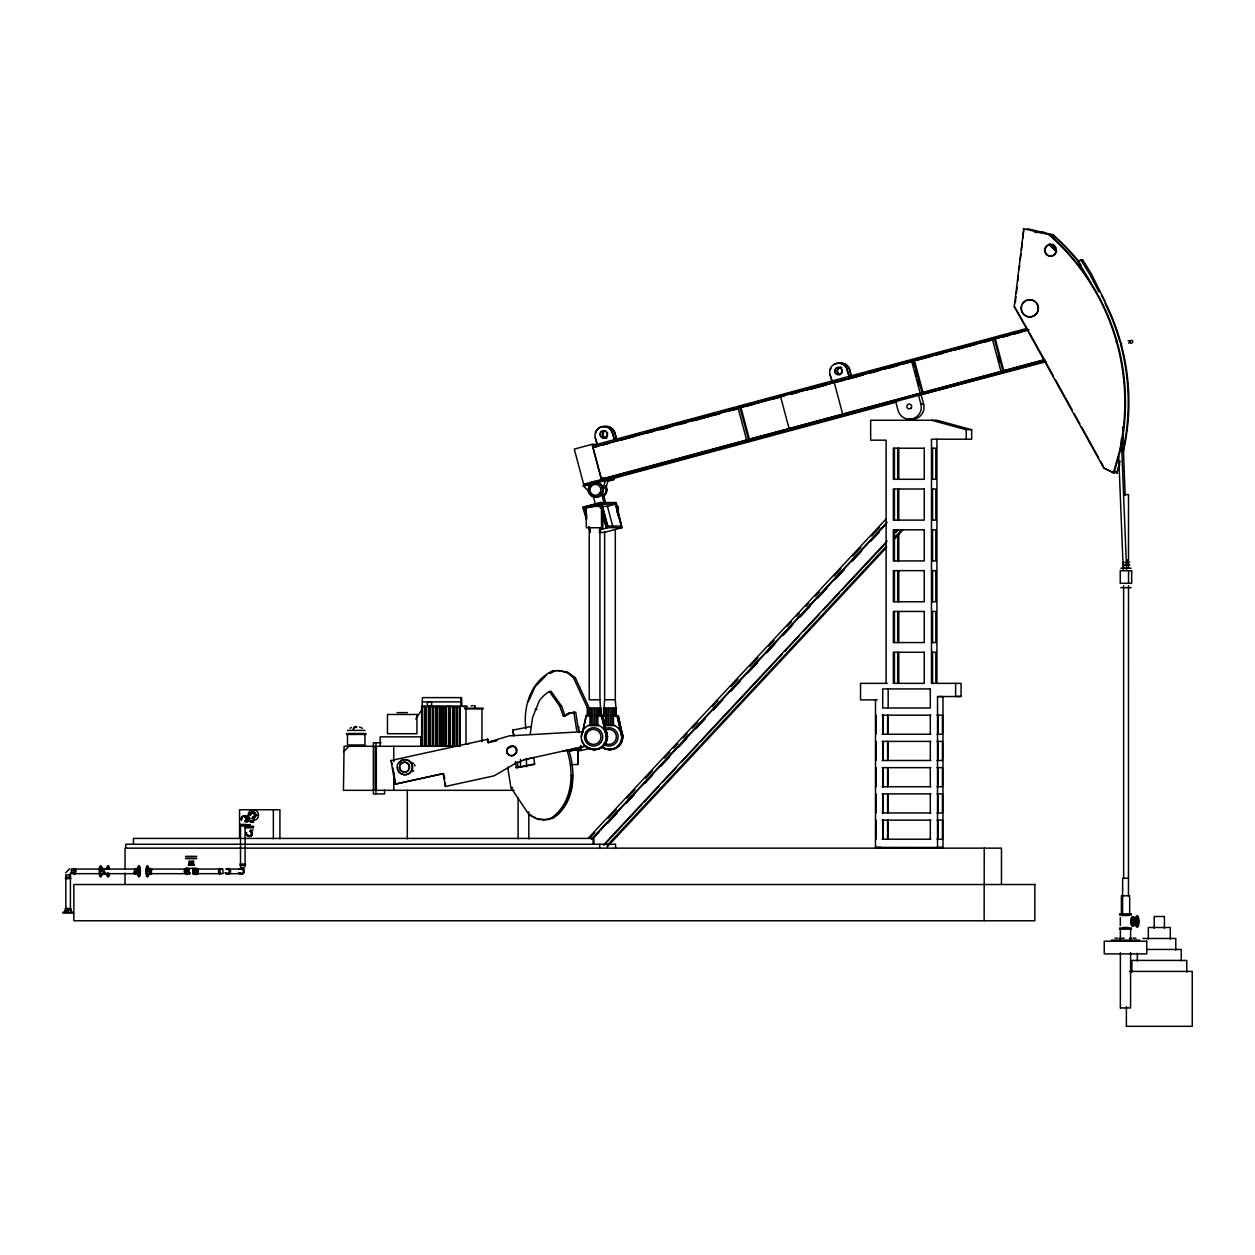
<?xml version="1.0" encoding="UTF-8"?>
<svg xmlns="http://www.w3.org/2000/svg" width="1255" height="1255" viewBox="0 0 1255 1255"><rect width="100%" height="100%" fill="white"/><g stroke="black" fill="none" stroke-linecap="round" stroke-linejoin="round"><path stroke-width="1.5" d="M525.892 728.92C522.88 707.193 530.74 681.449 551.745 671.472A22.449 22.292 -90 0 1 557.816 670.594L567.542 672.053L575.339 677.731L589.128 707.757L589.081 715.334M577.912 749.361L577.802 764.468L578.194 749.361M578.79 732.669L578.837 726.614M587.246 715.334L587.293 707.757L573.504 677.731L567.511 672.884L559.856 670.672M580.798 745.282L581.332 748.78L567.291 751.227C574.398 773.645 572.468 803.012 551.745 817.711A22.449 22.292 -90 0 1 545.894 819.562L543.87 819.813M187.058 872.005L187.952 868.915L186.273 868.131C184.265 868.727 185.411 876.398 186.352 872.664M194.572 870.594L194.635 872.664M197.553 871.299L197.364 872.57M1135.069 921.641L1135.006 922.456L1134.52 919.648L1133.689 923.225L1133.798 919.648L1134.191 921.939M74.578 870.264L75.175 874.249L75.771 870.264M75.692 871.378L75.175 873.684L74.657 871.378M184.501 871.158L184.516 869.841M422.198 706.141L422.402 697.623L461.589 697.623L461.809 706.141M421.664 746.286L421.664 706.141L460.805 706.141L461.009 697.623M530.238 733.861L532.575 717.452L539.321 700.823A33.054 32.834 -90 0 1 549.345 691.489L551.18 691.474L561.597 706.157L565.095 715.915L569.284 713.828M99.898 871.064L100.212 869.244M100.353 871.017L100.886 868.711L102.926 868.711L100.886 867.378L101.326 869.244M104.149 870.28L105.185 874.217L104.793 872.994M135.556 871.017L136.387 868.899M146.631 871.064L146.945 869.244M147.086 871.017L147.604 867.378L148.043 869.244M150.867 870.28L150.82 871.739M150.945 871.064L151.369 868.523L151.933 870.484M1116.37 342.16L1116.856 340.748L1116.73 342.16M67.315 912.385L67.472 910.44L68.162 912.385M68.005 912.385L68.162 910.44M196.674 869.103L197.035 873.935L197.568 870.452M197.27 870.123L197.239 872.147M1121.546 344.592L1121.531 343.101M195.513 870.154L195.529 872.507M185.285 869.935L185.379 873.229M187.168 870.719L188.109 869.04M194.682 870.719L195.011 868.648L196.815 868.789M197.537 872.664L197.6 870.594M1137.391 921.06L1136.983 917.64L1136.104 917.64L1135.649 921.06L1138.646 921.06L1138.207 917.64L1137.312 917.64M1137.626 923.821L1137.626 919.115M1116.997 341.988L1116.887 340.748L1117.374 341.988M184.532 870.562L185.175 869.119M475.112 705.875L475.3 708.181M374.508 790.321L343.446 790.321L344.074 746.286L374.398 746.286M1023.217 228.692L1049.604 234.748A222.151 220.723 -90 0 1 1119.884 452.035L1114.001 473.041L1103.663 467.958L1014.26 306.455L1023.845 228.692L1022.715 238.419M1015.326 302.565L1016.001 296.729M1016.456 292.854L1017.115 287.019M1017.789 281.183L1018.464 275.347M1019.138 269.511L1019.578 265.636M1020.252 259.801L1020.927 253.965M1021.382 250.074L1022.276 242.293M104.259 870.484L104.228 869.621M149.643 870.342L149.988 869.103M149.863 869.621L149.863 873.119M1136.104 925.296C1137.25 916.934 1136.402 930.708 1135.649 921.876L1138.646 921.876L1138.207 925.296L1137.312 925.296M1136.732 920.48L1137.156 917.217L1138.034 917.217L1137.61 920.48L1136.685 920.48L1136.701 916.746L1137.579 920.48M1137.579 922.456L1136.701 926.19L1136.685 922.456L1137.61 922.456L1138.034 925.719L1137.156 925.719L1136.732 922.456M1136.983 925.296L1137.391 921.876M1138.207 917.64L1138.207 925.296M603.467 715.899L604.628 699.741L604.628 531.602M74.688 870.484L74.72 869.338M218.637 870.484L218.903 869.244M188.187 872.664L187.654 874.045L187.215 872.413M190.133 872.774L189.568 874.233L188.909 868.366M194.729 870.186L195.168 869.056M195.702 872.664L194.807 872.884M196.564 869.37L196.564 873.229M196.517 870.06L196.549 868.131M1131.335 919.115L1131.335 923.821M1134.332 920.966L1134.63 923.225L1134.191 920.997M1136.104 917.64L1136.512 920.966L1136.983 917.64M186.964 869.04L186.305 871.864L187.183 872.994M185.426 873.041L187.199 874.468L185.207 871.299L185.96 868.915M195.623 868.131L194.556 871.299L195.168 874.045L197.161 872.9L197.161 869.731M186.273 868.131L185.536 869.166M195.09 869.244L194.572 873.355L196.533 874.468L196.611 873.041M185.662 872.9L185.787 873.935L187.811 872.868L187.199 874.468M250.263 815.075C251.204 809.318 258.169 816.378 252.506 817.381M186.32 872.758L186.273 874.468M103.271 869.103L103.02 871.739M104.322 869.966L104.102 868.523L103.255 868.899M105.153 872.774L104.542 873.496L104.228 871.676M105.247 873.119L104.824 874.217M135.587 869.103L135.462 873.119L136.387 873.841M135.305 872.774L134.583 873.198M135.415 873.119L134.991 874.217L134.489 872.774M136.638 872.994L136.073 874.029L135.556 871.723M148.153 872.994L147.604 875.363L147.086 871.723M151.055 869.966L151.4 869.088M150.678 872.994L149.831 873.496M150.898 873.119L149.972 873.841M151.965 873.119L151.369 874.217L150.945 871.676M582.32 733.344L586.43 715.538M506.706 750.804L507.02 749.423M506.957 750.804L507.271 749.423M516.354 752.341L516.684 749.721M197.412 869.778L197.913 868.711L198.29 870.562M198.18 872.821L197.835 873.935L196.721 873.433M1113.389 473.041L1119.256 452.035A222.151 220.723 -90 0 0 1048.992 234.748L1049.604 234.748M1113.546 471.347L1116.777 473.041L1120.119 461.087M1116.777 473.041L1119.727 464.711M195.215 872.931L194.666 871.299M603.2 487.944L605.522 479.771L608.283 479.771L605.945 487.944L601.474 488.415M186.571 872.9L187.183 868.131M196.69 873.668L196.69 868.931M185.426 869.558L185.693 868.711M186.713 869.605L187.011 872.821M195.529 872.884L195.623 874.468M188.328 872.994L187.826 869.025M1120.323 917.531L1120.323 925.484M528.277 701.702L535.132 686.673M253.714 812.424L253.039 811.091L252.6 812.424L253.714 812.424A2.683 2.604 -90 0 1 255.973 814.73M253.275 812.424L253.714 811.091M184.673 869.574L185.348 869.103M71.284 869.244L71.488 873.684L99.38 873.684M74.798 869.731L75.175 868.491L75.535 869.731M74.092 873.245C72.915 875.535 72.461 868.57 73.904 868.915M135.65 869.244L136.215 872.994M150.882 872.994L150.506 869.072L189.583 869.072M221.021 873.245C219.86 875.535 219.39 868.57 220.833 868.915M222.606 869.244L223.17 872.994M104.338 869.103L105.514 868.899M104.416 869.542L105.012 868.523M1136.528 920.903C1138.771 919.523 1138.771 923.429 1136.528 922.033M1138.238 922.174L1138.238 920.762M65.652 872.852L69.496 868.884M529.657 697.764L531.257 693.937M507.004 749.58L507.648 748.278M507.255 749.58L507.899 748.278M515.742 753.471L516.433 752.2M1099.004 291.991L1089.779 274.359L1080.884 259.863L1080.147 260.491M1104.824 301.043L1091.599 274.265L1082.72 259.879L1081.983 260.491M185.254 873.37L184.422 871.143M415.75 718.99L422.104 709.357M65.433 910.44L64.115 912.385L65.511 910.44L65.433 912.385M536.042 685.716L545.956 675.394L535.916 685.591M398.714 763.369L401.459 760.593A7.593 7.53 -90 0 1 412.77 767.166A7.593 7.53 -90 0 1 401.459 773.739M104.542 869.244L105.64 869.244M104.259 874.013L103.255 873.841M134.834 869.088L134.301 872.46M507.616 748.435L508.793 747.305M507.867 748.435L512.432 746.176M514.848 754.443L516.056 753.345M588.109 838.34L886.312 518.739M589.474 838.34L594.823 832.598M608.204 818.276L616.221 809.679M626.92 798.211L634.952 789.615M645.65 778.147L652.333 770.978M664.366 758.083L669.715 752.341M673.731 748.043L677.731 743.744M683.081 738.018L687.097 733.72M692.446 727.978L697.796 722.253M712.511 706.487L717.844 700.745M731.226 686.422L737.909 679.253M749.941 666.358L757.973 657.761M768.672 646.294L774.021 640.552M787.387 626.229L791.403 621.931M796.752 616.189L799.419 613.334M806.102 606.165L808.785 603.294M815.468 596.125L819.484 591.827M834.183 576.061L840.866 568.892M852.914 555.996L860.93 547.4M871.629 535.932L879.645 527.335M591.623 838.967L887.144 522.237M592.235 838.967L886.406 523.664M592.391 838.967L599.09 831.798M607.106 823.202L616.472 813.162M625.821 803.137L633.853 794.541M643.203 784.5L652.569 774.476M660.601 765.864L669.95 755.839M677.982 747.243L687.332 737.203M695.364 728.606L704.714 718.582M712.746 709.969L722.111 699.945M730.128 691.348L739.493 681.308M747.509 672.711L756.875 662.687M766.225 652.647L775.59 642.623M782.273 635.454L792.972 623.986M799.655 616.817L810.353 605.349M817.052 598.196L826.402 588.156M834.434 579.559L843.784 569.519M851.816 560.922L861.165 550.898M870.531 540.858L878.563 532.261M607.702 823.202L617.068 813.162M626.433 803.137L634.45 794.541M645.148 783.073L651.831 775.904M661.197 765.864L669.213 757.267M678.579 747.243L686.595 738.646M695.96 728.606L705.326 718.582M713.342 709.969L722.707 699.945M730.724 691.348L740.089 681.308M748.106 672.711L757.471 662.687M766.836 652.647L774.853 644.05M782.885 635.454L792.234 625.414M800.266 616.817L809.616 606.793M817.648 598.196L826.998 588.156M835.03 579.559L844.395 569.519M852.412 560.922L861.777 550.898M871.127 540.858L879.159 532.261M603.608 844.897L887.097 541.062M893.78 533.893L897.796 529.594M604.204 844.897L641.65 804.769M644.333 801.898L659.032 786.132M663.048 781.834L676.414 767.495M681.763 761.769L697.811 744.576M700.494 741.705L782.053 654.279M784.736 651.408L799.435 635.658M803.451 631.343L819.499 614.15M823.515 609.852L839.548 592.658M842.231 589.787L886.359 542.489M895.725 532.465L898.392 529.594M607.122 845.525L886.595 545.988M894.627 537.391L901.31 530.222L902.674 530.222L894.658 538.819M607.153 846.952L886.626 547.415M69.229 874.829L71.488 872.523M196.533 874.468L197.161 872.9M343.446 751.839L348.953 746.286M219.358 874.029L218.59 871.378M1128.072 340.764L1130.488 341.344L1128.716 343.195M400.831 760.593L398.086 763.369A7.593 7.53 -90 0 0 403.294 774.633A7.593 7.53 -90 0 0 412.032 765.848A7.593 7.53 -90 0 0 400.831 760.593L401.459 760.593M507.726 767.04L510.895 787.622L529.281 815.044L537.877 819.39L547.729 819.562A22.449 22.292 -90 0 0 553.581 817.711C574.664 803.247 576.123 773.598 569.127 751.227L567.291 751.227M107.726 867.378L105.828 868.711L107.883 868.711M147.604 875.363L149.486 874.029M147.761 875.363L149.643 874.029L147.604 874.029M508.51 747.478L509.907 746.568M513.734 755.165L516.684 752.2L515.868 747.525M1130.206 340.764C1135.461 338.411 1131.665 346.427 1129.61 341.815M1079.786 260.711L1077.982 261.558L1080.837 259.848M1081.292 260.491L1082.673 259.848M533.83 757.565L524.292 759.667L514.048 764.217L494.109 775.841L445.4 786.461L443.156 773.551L395.074 784.171L390.995 760.53L487.787 739.289L488.446 743.133M550.333 673.276L553.596 671.472A22.449 22.292 -90 0 1 555.589 671.001M350.004 728.277L351.447 727.508M549.345 691.474L559.761 706.157L563.26 715.915L568.844 713.138L575.716 712.118L578.806 732.324M509.624 746.741L511.161 746.129M512.479 755.604L514.048 755.039M1029.053 329.563L597.458 445.964L595.262 437.681L597.364 444.333L592.015 444.333L574.288 449.117L583.669 484.32L590.98 484.32M597.035 444.333L1026.355 328.559M616.801 439.752L622.48 438.215M626.261 437.195L641.383 433.116M645.18 432.097L692.462 419.343M696.243 418.323L715.146 413.224M718.927 412.205L734.065 408.126M737.846 407.106L752.969 403.028M756.765 402.008L813.491 386.697M817.272 385.677L826.731 383.136M853.212 375.998L864.554 372.923M868.35 371.904L925.076 356.608M928.857 355.589L976.139 342.835M979.935 341.815L995.058 337.736M998.839 336.716L1017.758 331.618M1021.539 330.598L1027.202 329.061M592.862 447.47L784.359 395.827M791.905 393.788L912.667 361.22L914.158 366.868M914.534 360.718L923.037 392.674L922.048 392.674L913.53 360.718L993.442 339.446M1002.823 370.884L994.321 338.928L1028.222 330.065M593.631 447.47L597.38 446.451M601.129 445.447L608.644 443.423M619.892 440.395L634.889 436.348M646.137 433.32L653.635 431.296M661.134 429.273L672.382 426.229M692.995 420.676L700.494 418.652M704.243 417.633L719.241 413.601M726.739 411.577L737.987 408.534M739.87 408.032L741.721 407.53M745.501 406.51L753.047 404.471M771.919 399.388L779.465 397.349M790.697 394.337L798.337 392.266M805.883 390.227L832.3 383.104M843.611 380.061L858.718 375.982M883.238 369.362L890.783 367.339M902.11 364.279L909.655 362.24M917.17 360.216L932.214 356.169M935.963 355.149L943.478 353.126M954.757 350.082L975.433 344.513M982.947 342.474L990.462 340.45M1001.568 337.454L1008.879 335.477M1014.369 334.003L1021.68 332.042M660.224 429.775L667.723 427.751M678.971 424.723L686.469 422.7M693.968 420.676L708.981 416.629M712.73 415.625L720.229 413.601M731.477 410.558L738.975 408.534M810.652 389.207L825.743 385.144M837.054 382.085L844.615 380.061M848.38 379.041L863.471 374.963M871.017 372.923L878.578 370.9M889.889 367.841L897.435 365.801M597.458 445.964L592.627 445.964L601.145 477.904L605.977 477.904L1044.866 359.542M603.247 478.908L747.604 439.987L746.615 439.987L738.097 408.032M749.47 439.485L740.952 407.53L739.964 407.53L748.466 439.485L789.081 428.786M998.196 372.406L789.128 428.755L780.626 396.8M1044.034 360.044L1003.827 370.884L995.309 338.928M583.669 484.32L601.38 479.536L606.4 479.536L1045.18 361.205M1116.448 341.799L1117.279 341.674M589.207 491.709L583.136 485.811L605.522 479.771M587.764 485.309L595.215 483.3M597.082 482.783L606.416 480.273M896.619 402.008L609.146 479.536L614.181 479.536L607.091 481.449M895.694 401.522L898.047 410.401A11.907 11.828 -90 0 0 912.542 418.809A11.907 11.828 -90 0 0 920.903 404.236L918.534 395.356L1046.043 361.722M586.556 519.852L582.728 507.287L600.282 502.549L616.189 502.549L621.931 527.68L604.377 532.418L599.121 532.418M591.042 507.004L600.219 504.526L584.642 508.448L586.838 515.711M606.871 506.471L615.405 504.149L621.256 526.08L607.749 526.08L601.914 504.149L615.405 504.149M599.153 530.049L607.922 527.68L621.931 527.68L615.248 502.549M488.791 742.207L496.337 740.544M489.434 742.207L496.964 740.544M395.074 784.171L443.799 773.551M585.097 746.192L524.292 759.667M562.444 751.243L568.17 749.972M571.982 749.141L575.81 748.294M579.622 747.447L585.348 746.192M577.426 751.243L590.791 748.294M1078.029 261.589L1081.763 267.66A210.275 208.91 90 0 1 1090.721 282.846M574.037 712.464L568.844 713.138M513.672 735.712L512.809 730.112L530.928 726.535M569.127 751.227L581.332 748.78M515.334 761.659L516.244 767.652L534.661 763.95L533.752 757.973M519.931 767.291L534.661 764.326M471.143 705.875L472.555 705.655M510.879 746.301L514.911 746.725M511.177 755.73L512.793 755.494L511.428 755.73M582.963 731.665L509.138 735.869L487.677 742.364L487.787 739.289M570.523 764.734L578.084 764.468M937.532 696.572L942.991 696.572L942.991 847.486L937.532 847.486L937.532 696.572L961.063 696.478L961.063 683.363L931.477 683.363L931.477 439.203L971.684 439.203L971.684 429.728L936.92 420.252L870.656 420.252L870.656 440.176L886.108 440.176L886.108 683.363M1027.233 228.692L1053.008 234.748A222.151 220.723 -90 0 1 1079.363 262.154M1034.889 232.426L1044.819 232.426M1053.008 234.748L1052.38 234.748A222.151 220.723 -90 0 1 1080.994 264.993M1014.26 306.455L1027.108 328.559M912.667 361.22L911.679 361.22L920.182 393.176M847.078 369.77L849.18 376.422L847.078 369.77A8.926 8.863 -90 0 0 836.222 363.448A8.926 8.863 -90 0 0 829.947 374.382L832.049 381.049L829.947 374.382M838.638 363.448A8.926 8.863 -90 0 1 849.51 369.77L851.612 376.422M920.903 404.236L923.649 404.236L921.28 395.356M931.477 420.252L966.24 429.728L971.684 429.728M612.393 433.053L614.495 439.721L612.393 433.053A8.926 8.863 -90 0 0 601.537 426.747A8.926 8.863 -90 0 0 595.262 437.681M614.809 433.053L616.911 439.721L614.809 433.053A8.926 8.863 -90 0 0 603.953 426.747M932.198 448.208L935.822 448.208L935.822 479.3L932.198 479.3M1103.663 467.958L1114.001 473.041M593.913 481.543L594.948 481.543L591.121 482.297M583.136 485.811L585.897 485.811M932.198 489.011L935.822 489.011L935.822 520.119L932.198 520.119M588.438 491.709A7.295 7.248 -90 0 0 600.565 494.988A7.295 7.248 -90 0 0 597.317 482.783A7.295 7.248 -90 0 0 588.438 491.709L588.768 491.709M1123.633 494.627L1128.512 494.627L1128.512 562.444M582.728 507.287L587.183 507.287M585.52 508.448L584.642 508.448L586.493 512.103M932.198 529.83L935.822 529.83L935.822 560.922L932.198 560.922M1122.519 562.444L1123.947 562.444M1124.762 562.444L1129.641 562.444M1122.519 564.875L1123.947 564.875M1124.762 564.875L1129.641 564.875M1120.793 568.217L1131.147 568.217M932.198 570.649L935.822 570.649L935.822 601.741L932.198 601.741M1120.793 587.654L1131.147 587.654M932.198 611.452L935.822 611.452L935.822 642.56L932.198 642.56M932.198 652.271L935.822 652.271L935.822 683.363M551.745 671.472L553.596 671.472M573.504 677.731L575.339 677.731M887.207 683.363L860.522 683.363L860.522 699.882L877.182 699.882M961.063 696.478L955.62 696.478L955.62 683.363M604.628 699.741L615.311 699.741L616.472 715.899M601.082 715.93L599.921 699.772L589.238 699.772L589.238 527.743M422.198 701.89L460.805 701.89M461.385 706.141L467.174 706.141M559.761 706.157L561.597 706.157M429.053 706.643L425.837 706.643L425.837 745.784L429.053 745.784M432.787 706.581L429.461 706.581L429.461 745.846L432.787 745.846M456.585 706.691L453.573 706.691L453.573 745.737L456.585 745.737M460.24 706.706L457.149 706.706L457.149 745.721L460.24 745.721M463.472 706.643L466.672 706.643M587.293 707.757L589.128 707.757M464.899 708.181L483.034 708.181M601.082 708.228L588.077 708.228L588.077 715.93M603.467 708.197L616.472 708.197M464.899 708.918L483.034 708.918M535.116 709.452L536.952 709.452M397.051 712.62L407.342 712.62M882.187 715.177L930.849 715.177M936.999 715.177L942.442 715.177L942.442 734.253L936.999 734.253M602.133 715.428L607.514 715.523M591.827 715.538L586.101 715.538L581.504 736.905M595.639 715.538L601.694 715.538L606.62 736.905L601.365 715.538M617.052 715.648L622.025 737.077L617.052 715.648L611.342 715.57M563.26 715.915L565.095 715.915M588.956 725.563L599.184 725.563M604.439 725.531L614.715 725.531M512.809 730.112L513.954 735.712M347.494 730.379L364.954 730.379M346.506 733.516L365.927 733.516M882.187 734.253L930.849 734.253M346.506 734.442L365.927 734.442M422.323 736.858L380.155 736.858L380.155 746.286M882.187 741.407L930.849 741.407M936.999 741.407L942.442 741.407L942.442 760.483L936.999 760.483M381.128 742.725L373.363 742.725L373.363 793.897L384.579 793.897L384.579 790.101M469.182 743.697L465.982 743.697L465.982 708.918M458.342 746.286L376.343 746.286L376.343 790.321L514.205 790.321M390.995 760.53L392.25 764.17M882.187 760.483L930.849 760.483M516.244 767.652L518.08 767.652L517.17 761.659M882.187 767.652L930.849 767.652M936.999 767.652L942.442 767.652L942.442 786.728L936.999 786.728M571.025 775.559L572.86 775.559M445.4 786.461L445.4 782.775M882.187 786.728L930.849 786.728M510.895 787.622L512.73 787.622M882.187 793.882L930.849 793.882M936.999 793.882L942.442 793.882L942.442 812.958L936.999 812.958M882.187 812.958L930.849 812.958M250.796 814.73L249.494 815.421M529.281 815.044L531.116 815.044M252.6 817.727L253.714 817.727A2.683 2.604 -90 0 0 255.973 815.421M551.745 817.711L553.581 817.711M249.761 818.527L253.165 818.527M253.714 817.727L253.714 819.06L253.039 817.727M882.187 820.127L930.849 820.127M936.999 820.127L942.442 820.127L942.442 839.203L936.999 839.203M249.337 820.786L253.494 820.786M250.231 822.323L253.714 822.323M240.191 824.394L245.4 824.394M245.604 824.755L250.435 824.755M239.972 825.931L245.619 825.931M244.992 826.292L253.714 826.292M245.211 827.829L253.494 827.829M250.608 830.073L253.165 830.073M882.187 839.203L930.849 839.203M875.488 699.882L875.488 847.407L880.932 847.407M185.74 856.428L196.549 856.428M185.74 856.663L196.549 856.663M185.489 858.64L196.8 858.64M239.956 864.13L245.635 864.13M188.14 865.307L194.431 865.307M240.176 865.668L245.415 865.668M240.505 867.911L244.819 867.911M188.14 868.366L194.431 868.366M138.756 868.711L136.717 868.711L138.756 867.378L138.081 871.017L136.199 871.017L138.081 871.723L138.599 875.363L136.717 874.029L138.756 874.029M147.604 868.711L149.643 868.711L147.604 867.378M71.488 869.072L135.854 869.072M193.49 869.072L222.794 869.072M226.951 869.072L242.011 869.072M185.662 869.731L186.571 869.731M195.011 869.699L195.921 869.699M195.011 872.868L195.921 872.868M100.353 873.653L99.898 871.676M135.854 873.684L103.788 873.684L103.553 868.711L103.067 872.46M150.506 873.684L189.583 873.684M193.49 873.684L222.794 873.684M226.951 873.684L242.011 873.684M100.886 874.029L102.926 874.029L100.886 875.363L100.353 871.723M107.883 874.029L105.828 874.029L107.726 875.363M65.495 877.088L70.735 877.088M1128.512 878.265L1122.645 878.327L1122.566 913.75M65.276 878.61L70.955 878.61M65.244 908.51L70.97 908.51M65.244 909.608L70.97 909.608M65.433 909.797L70.798 909.797M70.798 910.44L70.798 912.385L70.704 910.44L72.115 912.385M62.75 912.385L73.48 912.385M62.75 912.934L73.48 912.934M1119.601 913.875L1131.492 913.875M1119.601 915.036L1131.492 915.036M1121.656 915.538L1128.48 915.538M1136.261 917.217L1138.034 917.217M1136.261 925.719L1138.034 925.719M1122.974 927.476L1128.48 927.476M1119.601 927.978L1131.492 927.978M1119.601 929.139L1131.492 929.139M1115.02 938.207L1117.938 938.207M1119.648 938.207L1121.28 938.207M1122.378 938.207L1124.166 938.207M1129.422 938.207L1131.32 938.207M1133.03 938.207L1136.01 938.207M1142.85 938.473L1175.778 938.473L1175.778 950.176M1111.365 940.105L1139.603 940.105M1146.615 949.455L1181.269 949.455L1181.269 960.969M1129.673 971.401L1192.25 971.401L1192.25 1026.308L1126.378 1026.308L1126.378 1006.698M1120.386 1007.938L1130.582 1007.938L1130.598 952.639M875.488 847.407L942.991 847.486M543.682 819.86L537.815 818.872M512.181 746.176L513.703 746.38M511.475 755.604L508.761 755.024M359.463 726.943L362.444 728.277M513.499 746.207L514.848 746.898M508.793 754.898L510.158 755.526M535.979 818.166L532.606 816.252M1114.158 471.347L1117.405 473.041M136.873 874.029L138.756 875.363M514.66 746.725L516.229 748.702M1052.114 244.803L1055.69 248.255M1050.561 244.207L1056.13 249.588M1049.666 244.207L1056.632 250.937M1048.725 244.207L1055.69 250.937M1049.384 244.678L1056.459 251.8M151.4 873.653L150.976 872.256M108.275 873.653L107.93 872.774M515.617 747.525L516.48 748.702M507.397 753.078L509.044 754.898L507.145 753.078M1028.99 331.963L1053.463 376.155M1055.345 379.559L1072.288 410.15M1074.17 413.554L1079.818 423.751M1081.7 427.155L1098.627 457.761M1100.51 461.15L1103.333 466.248M135.289 869.103L134.254 871.739M219.562 869.338L219.107 868.491L218.511 872.476M253.275 817.727L253.714 819.06M516.307 748.545L516.856 749.863M507.02 751.902L507.381 753.22M506.769 751.902L507.13 753.22M600.282 502.549L607.922 527.68L601.239 502.549L583.669 507.287L586.54 518.048M599.325 504.494L600.423 508.118M601.537 511.742L606.494 528.073L602.635 513.577M588.736 527.037L590.368 532.418L588.94 527.037M997.96 356.357L999.451 361.989M992.454 339.446L1000.972 371.386M915.162 370.617L916.668 376.265M917.672 380.014L919.162 385.662M849.51 369.77L851.282 376.422M834.23 382.383L842.733 414.323M605.977 477.904L606.4 479.536M592.015 444.333L601.38 479.536M612.785 526.41L607.436 506.298L586.289 506.534L586.289 527.743L602.871 527.743L602.871 506.534M603.373 494.345L605.804 503.428M601.725 494.345L604.157 503.428M593.411 496.588L595.341 503.851M584.846 510.707L586.791 518.017M589.223 527.163L590.195 530.818M146.819 873.198L146.631 871.676M198.196 869.323L198.368 870.452M487.395 739.289L487.928 742.364M444.113 775.386L444.756 779.088M392.878 767.809L395.717 784.171M573.88 712.118L576.829 731.414M184.579 873.041L184.438 871.817M75.629 869.338L75.661 870.484M134.426 872.256L134.395 873.119M187.121 872.664L187.136 871.299M149.784 872.46L149.737 871.001M1121.342 438.968L1126.598 569.535M1118.723 456.726L1123.272 569.676M1122.566 427.249L1125.17 495.443M1127.633 559.73L1127.774 563.636M506.973 750.663L507.004 752.043M506.722 750.663L506.753 752.043M1186.759 972.06L1186.759 960.42L1131.869 960.42L1131.869 972.06M1170.288 939.117L1170.288 927.492L1148.341 927.492L1148.325 939.117M1164.42 928.276L1164.42 916.511L1154.208 916.511L1154.192 928.276M1137.359 953.298L1137.359 960.969M1130.598 929.139L1130.598 941.203M1129.688 913.875L1129.688 895.819L1121.421 895.819L1121.421 913.875M1128.512 564.405L1128.512 568.295M1128.543 570.711L1128.543 583.277M1128.512 585.85L1128.465 895.819M1123.633 564.405L1123.633 568.295M1123.633 585.85L1123.633 878.265M1120.37 929.139L1120.37 941.203M1120.37 952.639L1120.37 1007.938M1001.459 884.524L1001.459 848.145L125.029 848.145L125.029 869.197M984.234 848.145L984.124 920.762M966.24 429.728L966.24 439.203M938.097 715.177L938.097 734.253M938.097 741.407L938.097 760.483M938.097 767.652L938.097 786.728M938.097 793.882L938.097 812.958M938.097 820.127L938.097 839.203M936.92 439.203L936.92 683.363M932.575 448.208L932.575 479.3M932.575 489.011L932.575 520.119M932.575 529.83L932.575 560.922M932.575 570.649L932.575 601.741M932.575 611.452L932.575 642.56M932.575 652.271L932.575 683.363M930.3 715.177L930.3 734.253M930.3 741.407L930.3 760.483M930.3 767.652L930.3 786.728M930.3 793.882L930.3 812.958M930.3 820.127L930.3 839.203M898.784 448.208L898.784 479.3M898.784 489.011L898.784 520.119M898.784 533.72L898.784 560.922M898.784 570.649L898.784 601.741M898.784 611.452L898.784 642.56M898.784 652.271L898.784 683.363M897.686 448.208L897.686 479.3M897.686 489.011L897.686 520.119M897.686 535.665L897.686 560.922M897.686 570.649L897.686 601.741M897.686 611.452L897.686 642.56M897.686 652.271L897.686 683.363M894.438 448.208L894.438 479.3M894.438 489.011L894.438 520.119M894.438 529.83L894.438 560.922M894.438 570.649L894.438 601.741M894.438 611.452L894.438 642.56M894.438 652.271L894.438 683.363M888.163 688.932L888.163 708.008M888.163 715.177L888.163 734.253M888.163 741.407L888.163 760.483M888.163 767.652L888.163 786.728M888.163 793.882L888.163 812.958M888.163 820.127L888.163 839.203M887.614 715.177L887.614 734.253M887.614 741.407L887.614 760.483M887.614 767.652L887.614 786.728M887.614 793.882L887.614 812.958M887.614 820.127L887.614 839.203M883.269 715.177L883.269 734.253M883.269 741.407L883.269 760.483M883.269 767.652L883.269 786.728M883.269 793.882L883.269 812.958M883.269 820.127L883.269 839.203M882.72 715.177L882.72 734.253M882.72 741.407L882.72 760.483M882.72 767.652L882.72 786.728M882.72 793.882L882.72 812.958M882.72 820.127L882.72 839.203M876.037 715.177L876.037 734.253M876.037 741.407L876.037 760.483M876.037 767.652L876.037 786.728M876.037 793.882L876.037 812.958M876.037 820.127L876.037 839.203M618.26 516.134L618.26 506.502L616.88 506.502L616.88 512.275M616.299 708.197L616.189 715.899M615.703 708.197L615.703 715.899M615.577 848.145L615.577 844.254L125.735 844.254L125.735 848.145M615.311 529.657L615.311 699.741M614.715 708.197L614.715 715.899M613.413 708.197L613.413 725.531M611.86 708.197L611.86 725.531M610.181 708.197L610.181 725.531M608.502 708.197L608.502 725.531M606.902 708.197L606.902 725.531M605.522 708.197L605.522 725.531M605.428 708.197L605.428 715.899M604.439 708.197L604.439 715.899M604.22 708.197L604.22 715.899M603.624 708.197L603.749 715.899M601.506 506.534L601.506 527.743M600.863 708.228L600.863 715.93M600.219 708.228L600.219 715.93M599.921 527.743L599.921 699.772M599.655 844.254L599.655 848.145M599.184 708.228L599.184 715.93M597.835 708.228L597.835 725.563M596.266 708.228L596.266 725.563M594.588 708.228L594.588 725.563M593.929 844.254L593.929 838.418L133.454 838.418L133.454 844.254M592.909 708.228L592.909 725.563M593.097 838.418L593.097 844.254M591.34 708.228L591.34 725.563M589.991 708.228L589.991 725.563M588.94 708.228L588.956 715.93M588.297 708.228L588.297 715.93M528.841 811.703L528.841 838.905M526.488 759.353L526.488 766.805M520.448 759.353L520.448 766.805M518.095 798.102L518.095 838.905M481.951 708.918L481.951 741.768M460.271 706.141L460.271 746.286M459.707 706.706L459.707 745.721M457.683 706.706L457.683 745.721M456.051 706.691L456.051 745.737M454.106 706.691L454.106 745.737M452.569 706.596L452.569 745.831M450.231 706.596L450.231 745.831M448.835 706.549L448.835 745.878M446.498 706.549L446.498 745.878M445.039 706.659L445.039 745.768M443.313 706.659L443.313 745.768M441.791 706.596L441.791 745.831M440.662 706.596L440.662 745.831M439.25 706.565L439.25 745.846M437.336 706.565L437.336 745.846M435.924 706.581L435.924 745.846M433.665 706.581L433.665 745.846M432.253 706.581L432.253 745.846M429.994 706.581L429.994 745.846M428.52 706.643L428.52 745.784M426.371 706.643L426.371 745.784M424.849 706.628L424.849 745.799M422.684 706.628L422.684 745.799M420.786 736.858L420.786 746.286M407.31 790.321L407.31 838.905M393.772 746.286L393.772 761.597M393.772 773.096L393.772 790.321M375.935 742.725L375.935 793.897M373.77 746.286L373.77 790.321M364.954 734.442L364.954 744.999L347.494 744.999L347.494 734.442M279.928 838.905L279.928 809.757L239.564 809.757L239.564 838.058M273.355 809.757L273.355 838.905M253.039 811.091L253.039 812.424A2.683 2.604 -90 0 0 252.381 812.597M245.086 825.931L245.086 865.997M240.505 825.931L240.505 865.997M193.756 865.307L193.756 863.911L188.815 863.911L188.815 865.307M193.882 868.366L193.223 874.233L192.564 868.366M193.176 863.911L193.176 865.307M192.893 861.322L192.893 863.205M191.984 861.322L191.984 863.205M190.713 863.911L190.713 865.307M189.693 861.322L189.693 863.205M125.029 873.025L125.029 884.524M70.406 909.483L70.406 874.829L65.825 874.829L65.825 909.483M67.472 910.44L67.472 912.385M139.415 875.629A5.365 1.208 -90 0 1 137.721 874.641A5.365 1.208 -90 0 1 137.94 867.111A5.365 1.208 -90 0 1 139.634 868.099M101.922 874.641A5.365 1.208 90 0 1 100.071 875.002A5.365 1.208 90 0 1 100.306 866.844A5.365 1.208 90 0 1 102.079 869.323M101.373 874.641A5.365 1.208 -90 0 1 99.522 875.002A5.365 1.208 -90 0 1 99.773 866.844A5.365 1.208 -90 0 1 101.529 869.323M244.364 816.911A2.306 2.259 -90 0 1 245.102 817.413M245.588 818.166A2.306 2.259 -90 0 1 245.588 819.923M241.415 819.923A2.306 2.259 -90 0 1 241.415 818.166M241.901 817.413A2.306 2.259 -90 0 1 242.639 816.911M246.262 816.911A2.306 2.259 -90 0 1 249.212 818.166A2.306 2.259 -90 0 1 247.988 821.178M249.572 815.075A2.651 2.588 -90 0 1 251.816 812.44A2.651 2.588 -90 0 1 254.655 814.385A2.651 2.588 -90 0 1 253.149 817.523M250.718 813.664A2.306 2.243 -90 0 1 254.451 813.915A2.306 2.243 -90 0 1 252.804 817.366M250.435 814.197A2.306 2.243 -90 0 0 250.278 815.374A2.683 2.604 -90 0 1 252.459 812.424A2.683 2.604 -90 0 1 255.377 814.73A2.683 2.604 -90 0 1 253.134 817.727M249.729 815.452A2.887 2.808 -90 0 1 252.255 812.205A2.887 2.808 -90 0 1 255.314 814.95A2.887 2.808 -90 0 1 252.506 817.962M246.67 816.393A2.651 2.604 -90 0 1 249.212 819.562A2.651 2.604 -90 0 1 245.666 821.492M245.494 816.911A2.306 2.259 -90 0 1 248.615 819.044A2.306 2.259 -90 0 1 245.494 821.178M245.274 816.378A2.887 2.824 -90 0 1 249.165 819.044A2.887 2.824 -90 0 1 245.274 821.711M250.106 831.077A2.651 2.588 -90 0 1 251.267 835.014A2.651 2.588 -90 0 1 247.282 835.422M250.325 831.406A2.306 2.243 -90 0 1 251.533 832.661M251.047 835.171A2.306 2.243 -90 0 1 247.878 835.171M250.545 830.873A2.887 2.808 -90 0 1 251.8 835.14A2.887 2.808 -90 0 1 247.486 835.579M248.553 817.13A5.365 5.224 -90 0 1 252.239 809.836A5.365 5.224 -90 0 1 258.593 814.84A5.365 5.224 -90 0 1 252.694 820.394M250.969 814.056A2.683 2.604 -90 0 1 251.784 812.942M249.98 815.452A2.871 2.792 -90 0 1 252.396 812.236A2.871 2.792 -90 0 1 255.518 814.699L257.259 815.421L255.534 814.73A2.871 2.792 -90 0 1 253.118 817.915M254.357 812.942A2.306 2.243 -90 0 1 255.581 815.954A2.306 2.243 -90 0 1 252.647 817.209M242.874 869.244A2.306 2.243 -90 0 1 243.894 872.649A2.306 2.243 -90 0 1 240.427 872.994M227.814 869.244A2.306 2.243 -90 0 1 228.818 872.649A2.306 2.243 -90 0 1 225.351 872.994M106.691 869.323A5.365 1.208 -90 0 1 108.259 866.421M108.526 867.111A5.365 1.208 -90 0 1 108.918 869.323M108.918 873.417A5.365 1.208 -90 0 1 107.805 876.727A5.365 1.208 -90 0 1 106.691 873.417M107.224 869.323A5.365 1.208 -90 0 1 108.338 866.013A5.365 1.208 -90 0 1 109.452 869.323M109.452 873.417A5.365 1.208 -90 0 1 108.338 876.727A5.365 1.208 -90 0 1 107.224 873.417M250.576 831.077A2.651 2.588 -90 0 1 251.737 835.014A2.651 2.588 -90 0 1 247.753 835.422M250.106 831.406A2.306 2.259 -90 0 1 251.126 834.826A2.306 2.259 -90 0 1 247.659 835.171M250.325 830.873A2.887 2.808 -90 0 1 251.58 835.14A2.887 2.808 -90 0 1 247.266 835.579M246.655 834.638A2.887 2.808 -90 0 1 246.655 832.442M240.521 868.915A2.651 2.588 -90 0 1 243.752 870.044A2.651 2.588 -90 0 1 243.094 873.48A2.651 2.588 -90 0 1 239.674 873.245M240.301 869.244A2.306 2.243 -90 0 1 243.109 870.217A2.306 2.243 -90 0 1 242.529 873.198A2.306 2.243 -90 0 1 239.58 872.994M239.187 869.338A2.887 2.808 -90 0 1 243.392 869.621A2.887 2.808 -90 0 1 242.576 873.872A2.887 2.808 -90 0 1 238.576 872.476M241.556 819.703A2.651 2.604 -90 0 1 242.968 816.236A2.651 2.604 -90 0 1 246.372 817.68A2.651 2.604 -90 0 1 244.96 821.147M245.149 816.55A2.306 2.259 -90 0 1 246.372 817.805M246.545 818.684A2.306 2.259 -90 0 1 246.372 819.578M245.886 820.331A2.306 2.259 -90 0 1 245.149 820.833M242.184 817.805A2.306 2.259 -90 0 1 242.686 817.052M241.666 819.797A2.887 2.824 -90 0 1 243.203 816.032A2.887 2.824 -90 0 1 246.89 817.585A2.887 2.824 -90 0 1 245.353 821.35M148.796 873.417A5.365 1.208 90 0 1 146.945 875.629A5.365 1.208 90 0 1 146.945 867.111A5.365 1.208 90 0 1 148.796 869.323M148.106 874.641A5.365 1.208 -90 0 1 146.255 875.002A5.365 1.208 -90 0 1 146.49 866.844A5.365 1.208 -90 0 1 148.263 869.323M226.465 868.915A2.651 2.588 -90 0 1 229.696 870.044A2.651 2.588 -90 0 1 229.038 873.48A2.651 2.588 -90 0 1 225.618 873.245M229.398 869.731A2.306 2.259 -90 0 1 229.885 870.484M230.057 871.378A2.306 2.259 -90 0 1 226.214 873.009M225.822 869.338A2.887 2.808 -90 0 1 230.026 869.621A2.887 2.808 -90 0 1 229.21 873.872A2.887 2.808 -90 0 1 225.21 872.476M1137.328 926.284A5.553 1.255 90 0 1 1135.461 921.468A5.553 1.255 90 0 1 1137.328 916.652M1137.595 917.546A5.553 1.255 90 0 1 1137.595 925.406M1133.673 924.543A4.361 0.973 -90 0 1 1132.355 924.81A4.361 0.973 -90 0 1 1132.183 918.974A4.361 0.973 -90 0 1 1133.485 917.687M1133.94 920.339A4.361 0.973 -90 0 1 1133.94 922.598M1133.594 924.166A3.812 0.863 -90 0 1 1132.434 924.386A3.812 0.863 -90 0 1 1132.277 919.288A3.812 0.863 -90 0 1 1133.422 918.158M1132.559 924.574A4.393 0.988 -90 0 1 1131.163 924.574A4.393 0.988 -90 0 1 1131.163 918.362A4.393 0.988 -90 0 1 1132.559 918.362M1133.359 924.574A4.393 0.988 90 0 1 1131.963 924.574A4.393 0.988 90 0 1 1131.963 918.362A4.393 0.988 90 0 1 1133.359 918.362M1132.23 918.158A3.812 0.863 -90 0 1 1133.092 918.158M1133.265 924.166A3.812 0.863 -90 0 1 1132.057 924.166A3.812 0.863 -90 0 1 1132.057 918.77M604.283 426.747A8.926 8.863 -90 0 1 615.138 433.053M606.385 437.979A3.639 3.624 -90 0 1 604.565 431.171M606.981 437.854A3.639 3.624 -90 0 1 602.557 435.265A3.639 3.624 -90 0 1 605.114 430.81M595.592 433.053A8.926 8.863 -90 0 1 612.722 433.053M606.526 436.913A3.639 3.624 -90 0 1 601.396 436.913A3.639 3.624 -90 0 1 601.396 431.751A3.639 3.624 -90 0 1 606.526 431.751M607.091 432.504A3.639 3.624 -90 0 1 607.091 436.144M834.402 364.342A8.926 8.863 -90 0 1 847.407 369.77M830.277 369.77A8.926 8.863 -90 0 1 831.171 367.621M837.713 374.555A3.639 3.624 -90 0 1 835.689 368.954A3.639 3.624 -90 0 1 841.619 368.954A3.639 3.624 -90 0 1 839.579 374.555M841.258 363.15A8.926 8.863 -90 0 1 849.839 369.77M840.128 374.555A3.639 3.624 -90 0 1 841.07 367.386M839.799 374.555A3.639 3.624 -90 0 1 837.242 370.099A3.639 3.624 -90 0 1 841.681 367.511M923.649 404.236A11.907 11.828 -90 0 1 909.169 418.809M1022.496 304.008A8.597 8.55 -90 0 1 1036.912 303.381A8.597 8.55 -90 0 1 1031.39 316.778A8.597 8.55 -90 0 1 1021.648 306.079M1101.529 295.286A222.151 220.723 -90 0 1 1120.652 342.301M1121.139 344.058A222.151 220.723 -90 0 1 1123.272 452.035M1105.106 303.334A222.151 220.723 -90 0 1 1120.025 342.301M1120.511 344.058A222.151 220.723 -90 0 1 1122.66 452.035M1055.894 253.212A5.82 5.773 -90 0 1 1047.172 254.749A5.82 5.773 -90 0 1 1047.172 245.839A5.82 5.773 -90 0 1 1055.894 247.392M1052.161 244.678A5.82 5.773 -90 0 1 1053.667 244.49M557.612 670.703A22.449 22.292 -90 0 1 559.652 670.594M474.296 705.875A13.758 1.553 -90 0 0 473.966 705.577A13.758 2.039 90 0 1 475.159 708.181M356.765 727.508A11.875 1.349 90 0 0 356.216 726.488A11.875 4.345 90 0 0 353 730.379A11.719 2.839 90 0 1 356.138 727.492M412.66 762.867A4.973 4.942 -90 0 1 413.679 763.652M414.464 764.687A4.973 4.942 -90 0 1 414.966 765.879M413.679 770.68A4.973 4.942 -90 0 1 412.66 771.48M399.906 772.531A7.593 7.53 -90 0 1 398.714 770.962M397.961 769.127A7.593 7.53 -90 0 1 397.694 767.166M399.827 765.879A4.973 4.942 -90 0 1 407.781 763.354A4.973 4.942 -90 0 1 406.698 771.684A4.973 4.942 -90 0 1 399.67 767.166M605.679 728.402A9.162 9.099 -90 0 1 618.135 737.03A9.162 9.099 -90 0 1 605.443 745.329M606.134 729.908A7.53 7.483 -90 0 1 616.315 738.003A7.53 7.483 -90 0 1 604.267 742.819M620.425 730.739A12.644 12.55 -90 0 1 603.028 747.76M612.55 724.747A12.644 12.55 -90 0 1 620.66 741.909A12.644 12.55 -90 0 1 602.698 747.76M621.288 730.739A12.644 12.55 -90 0 1 603.89 747.76M618.997 728.104A12.644 12.55 -90 0 1 603.561 747.76M596.972 724.7A12.644 12.55 -90 0 1 604.016 744.152A12.644 12.55 -90 0 1 583.45 744.152A12.644 12.55 -90 0 1 590.477 724.7M604.941 730.583A12.644 12.55 -90 0 1 598.87 748.576A12.644 12.55 -90 0 1 581.928 740.183M581.928 733.642A12.644 12.55 -90 0 1 583.183 730.583M605.459 730.583A12.644 12.55 -90 0 1 585.709 745.846M605.789 730.583A12.644 12.55 -90 0 1 588.642 747.855M605.992 486.187A7.295 7.248 -90 0 1 603.341 496.149M592.595 483.52A7.295 7.248 -90 0 1 602.133 485.654A7.295 7.248 -90 0 1 600.863 495.411A7.295 7.248 -90 0 1 591.089 494.988M589.944 493.466A7.295 7.248 -90 0 1 589.207 487.944M605.224 486.187A7.295 7.248 -90 0 1 602.573 496.149M605.663 486.187A7.295 7.248 -90 0 1 603.012 496.149M572.264 775.559C572.876 791.529 566.429 808.424 552.984 817.711C566.225 808.236 572.704 791.497 572.264 775.559M138.74 870.484C138.803 878.688 140.717 866.452 138.74 870.484M552.341 671.472L549.078 673.276L552.341 671.472M924.245 448.208L893.34 448.208L893.34 479.3L924.245 479.3L924.245 448.208M924.245 489.011L893.34 489.011L893.34 520.119L924.245 520.119L924.245 489.011M924.245 529.83L893.34 529.83L893.34 560.922L924.245 560.922L924.245 529.83M924.245 570.649L893.34 570.649L893.34 601.741L924.245 601.741L924.245 570.649M1131.681 570.711L1120.229 570.711L1120.229 583.277L1131.681 583.277L1131.681 570.711M924.245 611.452L893.34 611.452L893.34 642.56L924.245 642.56L924.245 611.452M924.245 652.271L893.34 652.271L893.34 683.363L924.245 683.363L924.245 652.271M930.3 688.932L882.72 688.932L882.72 708.008L930.3 708.008L930.3 688.932M449.368 706.549L445.964 706.549L445.964 745.878L449.368 745.878L449.368 706.549M425.382 706.628L422.151 706.628L422.151 745.799L425.382 745.799L425.382 706.628M436.458 706.581L433.132 706.581L433.132 745.846L436.458 745.846L436.458 706.581M439.783 706.565L436.803 706.565L436.803 745.846L439.783 745.846L439.783 706.565M442.325 706.596L440.129 706.596L440.129 745.831L442.325 745.831L442.325 706.596M445.572 706.659L442.78 706.659L442.78 745.768L445.572 745.768L445.572 706.659M453.102 706.596L449.698 706.596L449.698 745.831L453.102 745.831L453.102 706.596M416.942 714.471L387.45 714.471L387.45 733.704L416.942 733.704L416.942 714.471M602.557 715.538L607.483 736.905L602.557 715.538M618.244 715.648L622.872 737.077L618.244 715.648M193.584 861.322L189.003 861.322L189.003 863.205L193.584 863.205L193.584 861.322M102.251 871.017L100.055 871.723L102.251 871.017M148.969 871.017L146.788 871.723L148.969 871.017M1034.857 884.524L73.857 884.524L73.857 920.762L1034.857 920.762L1034.857 884.524M1146.725 941.219L1104.243 941.219L1104.243 953.91L1146.725 953.91L1146.725 941.219M140.184 874.641A5.365 1.208 -90 0 0 139.383 866.06A5.365 1.208 -90 0 0 138.113 873.417A5.365 1.208 -90 0 0 140.184 874.641M1138.473 925.406A5.553 1.255 -90 0 0 1137.924 916.103A5.553 1.255 -90 0 0 1136.387 922.911A5.553 1.255 -90 0 0 1138.473 925.406M1132.951 919.288A4.361 0.973 90 0 0 1133.798 925.829A4.361 0.973 90 0 0 1134.646 919.288A4.361 0.973 90 0 0 1132.951 919.288M606.761 436.144A3.639 3.624 -90 0 0 603.624 430.685A3.639 3.624 -90 0 0 600.502 436.144A3.639 3.624 -90 0 0 606.761 436.144M841.462 372.861A3.639 3.624 -90 0 0 838.324 367.386A3.639 3.624 -90 0 0 835.187 372.861A3.639 3.624 -90 0 0 841.462 372.861M911.02 408.126A2.432 2.416 -90 0 0 909.781 404.094A2.432 2.416 -90 0 0 906.941 407.185A2.432 2.416 -90 0 0 911.02 408.126M1054.357 254.404A5.82 5.773 -90 0 0 1051.753 244.678A5.82 5.773 -90 0 0 1044.693 251.8A5.82 5.773 -90 0 0 1054.357 254.404M1037.038 312.62A8.597 8.55 -90 0 0 1029.633 299.71A8.597 8.55 -90 0 0 1022.229 312.62A8.597 8.55 -90 0 0 1037.038 312.62M431.234 705.404A2.306 2.29 -90 0 0 429.885 701.639A2.306 2.29 -90 0 0 427.312 704.698A2.306 2.29 -90 0 0 431.234 705.404M408.706 769.66A4.973 4.942 -90 0 0 404.424 762.193A4.973 4.942 -90 0 0 400.141 769.66A4.973 4.942 -90 0 0 408.706 769.66M600.863 742.489A9.162 9.099 -90 0 0 594.823 727.822A9.162 9.099 -90 0 0 585.222 740.419A9.162 9.099 -90 0 0 600.863 742.489M599.435 741.501A7.53 7.483 -90 0 0 594.478 729.437A7.53 7.483 -90 0 0 586.587 739.791A7.53 7.483 -90 0 0 599.435 741.501M602.039 493.466A7.295 7.248 -90 0 0 595.764 482.548A7.295 7.248 -90 0 0 589.505 493.466A7.295 7.248 -90 0 0 602.039 493.466M600.172 492.572A5.491 5.459 -90 0 0 595.435 484.336A5.491 5.459 -90 0 0 590.713 492.572A5.491 5.459 -90 0 0 600.172 492.572"/></g></svg>
